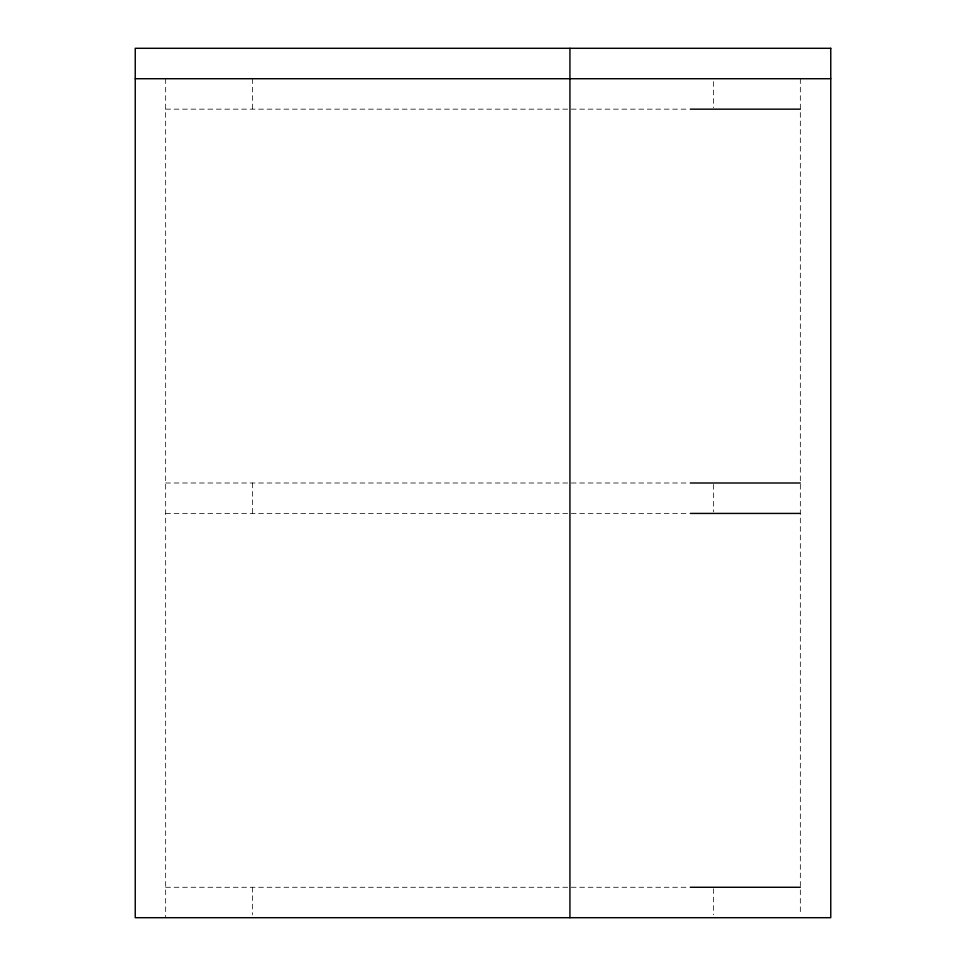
<?xml version="1.0" encoding="UTF-8"?>
<svg xmlns="http://www.w3.org/2000/svg" width="966" height="966" viewBox="0 0 966 966"><rect width="100%" height="100%" fill="white"/><g stroke="black" fill="none" stroke-linecap="round" stroke-linejoin="round"><path stroke-width="0.72" stroke-dasharray="4.83 3.62" d="M165.669 109.158L689.482 109.158M165.669 483L689.482 483M165.669 513.429L689.482 513.429M165.669 887.271L689.482 887.271M800.331 78.729L800.331 914.802M713.391 81.627L713.391 107.709M713.391 484.449L713.391 511.98M713.391 888.72L713.391 914.802M252.609 78.729L252.609 109.158M252.609 483L252.609 513.429M252.609 887.271L252.609 914.802M165.669 78.729L165.669 917.7"/><path stroke-width="1.45" d="M135.24 78.729L830.76 78.729M690.279 109.158L800.331 109.158M690.279 483L800.331 483M690.279 513.429L800.331 513.429M690.279 887.271L800.331 887.271M569.94 48.3L569.94 917.7M830.76 48.3L135.24 48.3L135.24 917.7L830.76 917.7L830.76 48.3"/></g></svg>
